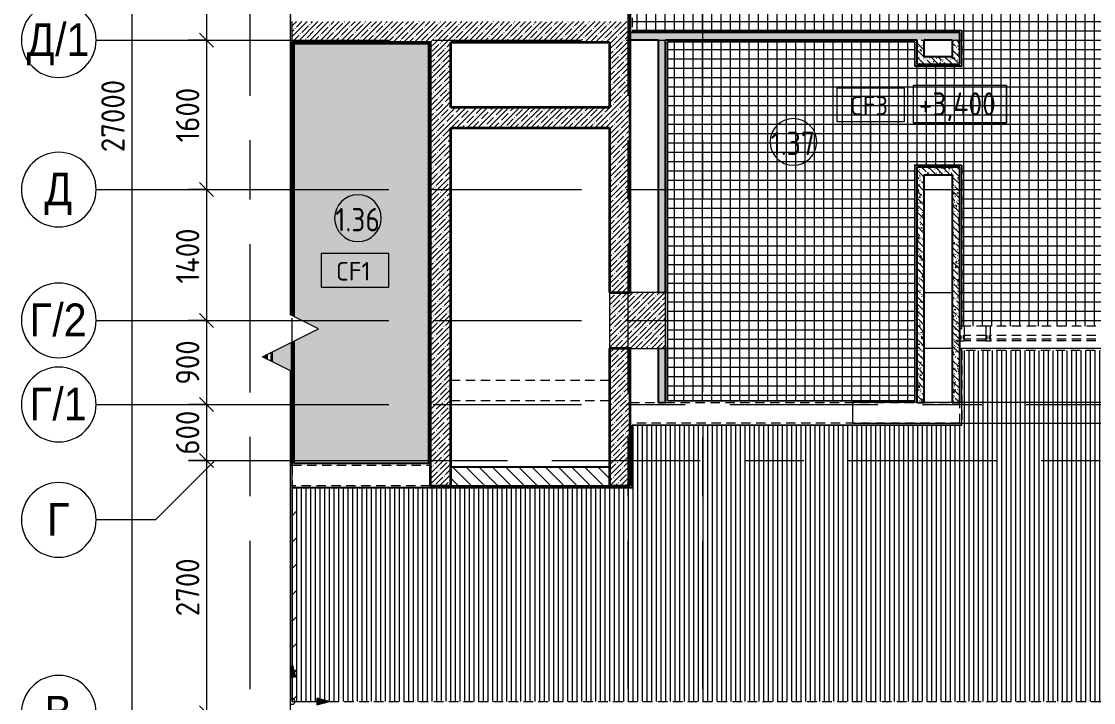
# Model space of a CAD drawing. Header units: millimetres. Extents: x 35861 to 236814, y -8553 to 29000.
# Drawn here: x 35861 to 47343, y 7910 to 15200 of the extents above; entities that cross this region are included whole.
import ezdxf

# ---------------------------------------------------------------- set-up
doc = ezdxf.new("R2010")
doc.units = ezdxf.units.MM
doc.linetypes.add('200_ШТРИХ__ш1_п0_6_', pattern=[160, 100, -60])
doc.linetypes.add('Осевая', pattern=[3175, 635, -476.25, 1587.5, -476.25])
for name, color, linetype, lineweight in [('A-ANNO-DIMS', 7, 'Continuous', 9), ('A-ANNO-DIMS-100', 7, 'Continuous', 9), ('A-AREA-IDEN', 7, 'Continuous', 9), ('A-CLNG-IDEN', 7, 'Continuous', 9), ('A-DETL', 7, 'Continuous', 9), ('A-DETL-GENF', 7, 'Continuous', 9), ('A-DETL-MBND', 7, '200_ШТРИХ__ш1_п0_6_', 9), ('A-DETL-MBND-1', 7, 'Continuous', 9), ('A-FLOR', 7, 'Continuous', 9), ('A-WALL', 7, 'Continuous', 9), ('G-ANNO-DIMS', 7, 'Continuous', 9), ('I-WALL', 7, 'Continuous', 9), ('S-COLS', 7, 'Continuous', 9), ('Оси', 7, 'Continuous', 9), ('Оси-1', 7, 'Continuous', 20), ('Оси-2', 7, 'Осевая', 9)]:
    doc.layers.add(name, color=color, linetype=linetype, lineweight=lineweight)
for name, color, linetype, lineweight, true_color in [('A-DETL-GENF-2', 7, 'Continuous', 9, 0x004000), ('A-WALL-1', 7, 'Continuous', 35, 0x3c3c3c), ('A-WALL-2', 7, 'Continuous', 25, 0x3c3c3c), ('A-WALL-FNSH-2', 7, 'Continuous', 13, 0x3c3c3c)]:
    doc.layers.add(name, color=color, linetype=linetype, lineweight=lineweight, true_color=true_color)
doc.styles.add('Arial', font='arial.ttf', dxfattribs={"width": 0.9, "height": 350})
doc.styles.add('GOST Common', font='GOST_Common.ttf', dxfattribs={"width": 0.9, "height": 250})
doc.styles.add('GOST Common_1', font='GOST_Common.ttf', dxfattribs={"height": 200})
doc.styles.add('ISOCPEUR', font='isocpeur.ttf', dxfattribs={"width": 0.9, "height": 250})
doc.dimstyles.new('ISO-2_5_0_9К_БОЛЬШОЙ', dxfattribs={"dimscale": 304.8, "dimtxt": 248.995294, "dimasz": 0.492126, "dimexe": 0.393701, "dimexo": 0.984252, "dimgap": 0, "dimtad": 1, "dimdec": 0, "dimrnd": 10, "dimzin": 0, "dimdsep": 46, "dimtxsty": 'ISOCPEUR', "dimblk1": 'OBLIQUE', "dimblk2": 'OBLIQUE', "dimsah": 1, "dimcen": 0.09, "dimdle": 0.393701, "dimazin": 0, "dimtfac": 1, "dimtdec": 4, "dimtix": 1, "dimtmove": 0, "dimatfit": 3, "dimfxl": 1, "dimtvp": 1, "dimtolj": 1, "dimtzin": 0, "dimarcsym": 2})
doc.dimstyles.new('ISO-2_5_0_9К_БОЛЬШОЙ_1', dxfattribs={"dimscale": 304.8, "dimtxt": 248.995294, "dimasz": 0.492126, "dimexe": 0.393701, "dimexo": 0.984252, "dimgap": 0, "dimtad": 1, "dimdec": 0, "dimrnd": 10, "dimzin": 0, "dimdsep": 46, "dimtxsty": 'ISOCPEUR', "dimblk1": 'OBLIQUE', "dimblk2": 'OBLIQUE', "dimsah": 1, "dimcen": 0.09, "dimdle": 0.393701, "dimazin": 0, "dimtfac": 1, "dimtdec": 4, "dimtix": 1, "dimtmove": 2, "dimatfit": 3, "dimfxl": 1, "dimtvp": 1, "dimtolj": 1, "dimtzin": 0, "dimarcsym": 2})
pattern_1 = [(45, (0, 0), (-57.02463, 57.02463), []), (45, (57.025, 0), (-57.02463, 57.02463), [100.806, -20.161, 3.353, -16.808])]
pattern_2 = [(135, (0, 0), (-75.43415, -75.43415), [106.68, -17.78, 3.556, -17.78]), (135, (0, 75.39), (-75.43415, -75.43415), []), (50, (0, 0), (127.52922, -11.15758), [13.335, -146.685]), (355, (0, 0), (-24.66966, 133.74002), [10.668, -117.348]), (100.451, (10.63, -0.93), (102.85973, 122.58178), [11.333, -124.663]), (46.184, (0, 35.56), (189.75516, -29.43036), [20.002, -220.027]), (96.636, (15.81, 33.1), (166.1822, 173.1996), [17, -186.995]), (351.184, (0, 35.56), (166.1839, 173.1976), [16.002, -176.022]), (21, (17.78, 26.67), (106.13027, -71.58603), [13.335, -146.685]), (326, (17.78, 26.67), (43.26188, 128.93175), [10.668, -117.348]), (71.451, (26.62, 20.7), (149.39198, 57.34505), [11.333, -124.663]), (37.5, (0, 0), (2.16223, 59.188357), [3.353, -112.573, 3.353, -115.773, -117.792]), (37.5, (0, 0), (2.16223, 59.188357), [-235.052, 3.353, -114.44]), (7.5, (0, 0), (46.77386, 70.12615), [3.353, -64.567, 3.353, -109.906, -44.894]), (7.5, (0, 0), (46.77386, 70.12615), [-181.178, 3.353, -41.542]), (327.5, (-39.65, 0), (94.91367, -4.010093), [3.353, -41.097, 3.353, -135.331, -184.023]), (327.5, (-39.65, 0), (94.91367, -4.010093), [-183.134, 3.353, -180.67]), (317.5, (-57.43, 0), (103.69057, 17.79882), [3.353, -54.432, 3.353, -88.748, -130.683]), (317.5, (-57.43, 0), (103.69057, 17.79882), [-149.885, 3.353, -127.33])]

# ---------------------------------------------------------------- blocks, each defined once
blk = doc.blocks.new('Прямоугольный импост - Импост структурный с накладкой - 160мм Темный-32786256-План потолков с обозначением видов отделки и геометрии 1 этажа в осях 12 - 23')
at = {"layer": 'A-DETL-MBND'}
for p, q in [((46240, 11840), (46240, 11940)), ((47689, 11940), (46240, 11940)), ((46240, 11800), (46240, 11840)), ((47689, 11840), (46240, 11840)), ((47689, 11940), (47689, 11840)), ((47689, 11840), (47689, 11800)), ((46240, 11783), (46240, 11800)), ((47689, 11800), (46240, 11800)), ((47689, 11783), (46240, 11783)), ((47689, 11800), (47689, 11783))]:
    blk.add_line(p, q, dxfattribs=at)
blk = doc.blocks.new('Прямоугольный импост - Импост структурный с накладкой - 160мм Темный-V41-План потолков с обозначением видов отделки и геометрии 1 этажа в осях 12 - 23')
at = {"layer": 'A-DETL-MBND'}
for p, q in [((-50, 40), (-50, 140)), ((-50, 140), (0, 140)), ((-40, 40), (-50, 40)), ((-50, -17), (-50, 0)), ((-50, 0), (-40, 0)), ((-40, 0), (-40, 40)), ((0, 40), (-10, 40)), ((-10, 40), (-10, 0)), ((0, -17), (-50, -17)), ((-10, 0), (0, 0))]:
    blk.add_line(p, q, dxfattribs=at)
blk = doc.blocks.new('Прямоугольный импост - Импост структурный с накладкой - 160мм Темный-32356294-План потолков с обозначением видов отделки и геометрии 1 этажа в осях 12 - 23')
at = {"layer": 'A-DETL-MBND'}
for p, q in [((-25, 40), (-25, 140)), ((-25, 140), (25, 140)), ((25, 140), (25, 40)), ((-15, 40), (-25, 40)), ((-25, -17), (-25, 0)), ((-25, 0), (-15, 0)), ((-15, 0), (-15, 40)), ((25, 40), (15, 40)), ((15, 40), (15, 0)), ((25, -17), (-25, -17)), ((15, 0), (25, 0)), ((25, 0), (25, -17))]:
    blk.add_line(p, q, dxfattribs=at)
blk = doc.blocks.new('Прямоугольный импост - Импост структурный с накладкой - 160мм Темный-32785799-План потолков с обозначением видов отделки и геометрии 1 этажа в осях 12 - 23')
at = {"layer": 'A-DETL-MBND'}
for p, q in [((45960, 11840), (45960, 11940)), ((46190, 11940), (45960, 11940)), ((45960, 11800), (45960, 11840)), ((46190, 11840), (45960, 11840)), ((46190, 11940), (46190, 11840)), ((46190, 11840), (46190, 11800)), ((45960, 11783), (45960, 11800)), ((46190, 11800), (45960, 11800)), ((46190, 11783), (45960, 11783)), ((46190, 11800), (46190, 11783))]:
    blk.add_line(p, q, dxfattribs=at)
blk = doc.blocks.new('Начало раскладки_красным - Начало раскладки_красным-V42-План потолков с обозначением видов отделки и геометрии 1 этажа в осях 12 - 23')
at = {"layer": 'A-DETL-GENF'}
for points in [[(-18, 265), (36, 265), (0, 400), (-18, 332)], [(265, -36), (400, 0), (265, 36)]]:
    blk.add_hatch(color=256, dxfattribs=at).paths.add_polyline_path(points)
for p, q in [((0, 400), (-18, 332)), ((0, 400), (-18, 332)), ((36, 265), (0, 400)), ((0, 400), (36, 265)), ((-18, 265), (36, 265)), ((-18, 265), (36, 265)), ((0, 30), (0, 265)), ((30, 0), (265, 0)), ((400, 0), (265, 36)), ((265, 36), (265, -36)), ((400, 0), (265, 36)), ((265, 36), (265, -36)), ((400, 0), (265, -36)), ((265, -36), (400, 0))]:
    blk.add_line(p, q, dxfattribs=at)
for start, end in [(360, 128.8942), (231.05, 360)]:
    blk.add_arc((0, 0), 30, start, end, dxfattribs=at)
blk = doc.blocks.new('DET_L_Линия разрыва - М100-30654842-План потолков с обозначением видов отделки и геометрии 1 этажа в осях 12 - 23')
at = {"layer": 'A-DETL-GENF'}
for p, q in [((11890, 300), (11740, 0)), ((12190, -300), (11890, 300)), ((11740, 0), (0, 0)), ((12340, 0), (12190, -300)), ((24080, 0), (12340, 0))]:
    blk.add_line(p, q, dxfattribs=at)
blk = doc.blocks.new('Ось сетки - D8-29747960-План потолков с обозначением видов отделки и геометрии 1 этажа в осях 12 - 23')
at = {"layer": 'Оси-1'}
for start, end in [(360, 180), (180, 360)]:
    blk.add_arc((0, 0), 4, start, end, dxfattribs=at)
blk = doc.blocks.new('DIMBLOCK22-План потолков с обозначением видов отделки и геометрии 1 этажа в осях 12 - 23')
at = {"layer": 'A-ANNO-DIMS-100'}
for p, q in [((37649, 17000), (37963, 17000)), ((37843, 17000), (37649, 17000)), ((37843, 17000), (37843, 15000)), ((37649, 15000), (37963, 15000)), ((37843, 15000), (37649, 15000))]:
    blk.add_line(p, q, dxfattribs=at)
at = {"layer": 'A-ANNO-DIMS-100', "lineweight": 20}
for p, q in [((37843, 17000), (37768, 17075)), ((37843, 17000), (37918, 16925)), ((37843, 15000), (37768, 15075)), ((37843, 15000), (37918, 14925))]:
    blk.add_line(p, q, dxfattribs=at)
at = {"layer": 'A-ANNO-DIMS-100', "color": 0, "insert": (37516, 15684), "char_height": 250, "width": 758.48, "attachment_point": 1, "rotation": 90, "line_spacing_factor": 1.149209, "style": 'ISOCPEUR'}
blk.add_mtext('2000', dxfattribs=at)
blk = doc.blocks.new('_Oblique')
at = {"color": 0, "linetype": 'ByBlock', "lineweight": -2}
blk.add_line((-0.5, -0.5), (0.5, 0.5), dxfattribs=at)
blk = doc.blocks.new('DIMBLOCK23-План потолков с обозначением видов отделки и геометрии 1 этажа в осях 12 - 23')
at = {"layer": 'A-ANNO-DIMS-100', "lineweight": 20}
for p, q in [((37843, 15000), (37768, 15075)), ((37843, 15000), (37918, 14925)), ((37843, 13400), (37768, 13475)), ((37843, 13400), (37918, 13325))]:
    blk.add_line(p, q, dxfattribs=at)
at = {"layer": 'A-ANNO-DIMS-100'}
for p, q in [((37649, 15000), (37963, 15000)), ((37843, 15000), (37649, 15000)), ((37843, 15000), (37843, 13400)), ((37649, 13400), (37963, 13400)), ((37843, 13400), (37649, 13400))]:
    blk.add_line(p, q, dxfattribs=at)
at = {"layer": 'A-ANNO-DIMS-100', "color": 0, "insert": (37516, 13906), "char_height": 250, "width": 706.76, "attachment_point": 1, "rotation": 90, "line_spacing_factor": 1.149209, "style": 'ISOCPEUR'}
blk.add_mtext('1600', dxfattribs=at)
blk = doc.blocks.new('DIMBLOCK24-План потолков с обозначением видов отделки и геометрии 1 этажа в осях 12 - 23')
at = {"layer": 'A-ANNO-DIMS-100', "lineweight": 20}
for p, q in [((37843, 13400), (37768, 13475)), ((37843, 13400), (37918, 13325)), ((37843, 12000), (37768, 12075)), ((37843, 12000), (37918, 11925))]:
    blk.add_line(p, q, dxfattribs=at)
at = {"layer": 'A-ANNO-DIMS-100'}
for p, q in [((37649, 13400), (37963, 13400)), ((37843, 13400), (37649, 13400)), ((37843, 13400), (37843, 12000)), ((37649, 12000), (37963, 12000)), ((37843, 12000), (37649, 12000))]:
    blk.add_line(p, q, dxfattribs=at)
at = {"layer": 'A-ANNO-DIMS-100', "color": 0, "insert": (37516, 12394), "char_height": 250, "width": 735.49, "attachment_point": 1, "rotation": 90, "line_spacing_factor": 1.149209, "style": 'ISOCPEUR'}
blk.add_mtext('1400', dxfattribs=at)
blk = doc.blocks.new('DIMBLOCK25-План потолков с обозначением видов отделки и геометрии 1 этажа в осях 12 - 23')
at = {"layer": 'A-ANNO-DIMS-100', "lineweight": 20}
for p, q in [((37843, 12000), (37768, 12075)), ((37843, 12000), (37918, 11925)), ((37843, 11100), (37768, 11175)), ((37843, 11100), (37918, 11025))]:
    blk.add_line(p, q, dxfattribs=at)
at = {"layer": 'A-ANNO-DIMS-100'}
for p, q in [((37649, 12000), (37963, 12000)), ((37843, 12000), (37649, 12000)), ((37843, 12000), (37843, 11100)), ((37649, 11100), (37963, 11100)), ((37843, 11100), (37649, 11100))]:
    blk.add_line(p, q, dxfattribs=at)
at = {"layer": 'A-ANNO-DIMS-100', "color": 0, "insert": (37516, 11313), "char_height": 250, "width": 568.86, "attachment_point": 1, "rotation": 90, "line_spacing_factor": 1.149209, "style": 'ISOCPEUR'}
blk.add_mtext('900', dxfattribs=at)
blk = doc.blocks.new('DIMBLOCK26-План потолков с обозначением видов отделки и геометрии 1 этажа в осях 12 - 23')
at = {"layer": 'A-ANNO-DIMS-100', "lineweight": 20}
for p, q in [((37843, 11100), (37768, 11175)), ((37843, 11100), (37918, 11025)), ((37843, 10500), (37768, 10575)), ((37843, 10500), (37918, 10425))]:
    blk.add_line(p, q, dxfattribs=at)
at = {"layer": 'A-ANNO-DIMS-100'}
for p, q in [((37649, 11100), (37963, 11100)), ((37843, 11100), (37649, 11100)), ((37843, 11100), (37843, 10500)), ((37649, 10500), (37963, 10500)), ((37843, 10500), (37649, 10500))]:
    blk.add_line(p, q, dxfattribs=at)
at = {"layer": 'A-ANNO-DIMS-100', "color": 0, "insert": (37516, 10563), "char_height": 250, "width": 568.86, "attachment_point": 1, "rotation": 90, "line_spacing_factor": 1.149209, "style": 'ISOCPEUR'}
blk.add_mtext('600', dxfattribs=at)
blk = doc.blocks.new('DIMBLOCK27-План потолков с обозначением видов отделки и геометрии 1 этажа в осях 12 - 23')
at = {"layer": 'A-ANNO-DIMS-100', "lineweight": 20}
for p, q in [((37843, 10500), (37768, 10575)), ((37843, 10500), (37918, 10425)), ((37843, 7800), (37768, 7875)), ((37843, 7800), (37918, 7725))]:
    blk.add_line(p, q, dxfattribs=at)
at = {"layer": 'A-ANNO-DIMS-100'}
for p, q in [((37649, 10500), (37963, 10500)), ((37843, 10500), (37649, 10500)), ((37843, 10500), (37843, 7800)), ((37649, 7800), (37963, 7800)), ((37843, 7800), (37649, 7800))]:
    blk.add_line(p, q, dxfattribs=at)
at = {"layer": 'A-ANNO-DIMS-100', "color": 0, "insert": (37516, 8834), "char_height": 250, "width": 758.48, "attachment_point": 1, "rotation": 90, "line_spacing_factor": 1.149209, "style": 'ISOCPEUR'}
blk.add_mtext('2700', dxfattribs=at)
blk = doc.blocks.new('DIMBLOCK30-План потолков с обозначением видов отделки и геометрии 1 этажа в осях 12 - 23')
at = {"layer": 'A-ANNO-DIMS-100'}
for p, q in [((37043, 27120), (37043, -120)), ((36849, 27000), (37163, 27000)), ((37043, 27000), (36849, 27000)), ((36849, 0), (37163, 0)), ((37043, 0), (36849, 0))]:
    blk.add_line(p, q, dxfattribs=at)
at = {"layer": 'A-ANNO-DIMS-100', "lineweight": 20}
for p, q in [((37043, 27000), (36968, 27075)), ((37043, 27000), (37118, 26925)), ((37043, 0), (36968, 75)), ((37043, 0), (37118, -75))]:
    blk.add_line(p, q, dxfattribs=at)
at = {"layer": 'A-ANNO-DIMS-100', "color": 0, "insert": (36716, 13801), "char_height": 250, "width": 948.1, "attachment_point": 1, "rotation": 90, "line_spacing_factor": 1.149209, "style": 'ISOCPEUR'}
blk.add_mtext('27000', dxfattribs=at)
blk = doc.blocks.new('Марка_Помещения - Номер-25198446-План потолков с обозначением видов отделки и геометрии 1 этажа в осях 12 - 23')
at = {"layer": 'A-AREA-IDEN'}
for start, end in [(360, 180), (180, 360)]:
    blk.add_arc((0, 0), 2.5, start, end, dxfattribs=at)
blk = doc.blocks.new('М_потолков - Марка_ Имя типа-25382930-План потолков с обозначением видов отделки и геометрии 1 этажа в осях 12 - 23')
at = {"layer": 'A-CLNG-IDEN'}
for p, q in [((3.625, 1.984375), (-3.625, 1.984375)), ((-3.625, 1.984375), (-3.625, -1.59375)), ((3.625, -1.59375), (3.625, 1.984375)), ((-3.625, -1.59375), (3.625, -1.59375))]:
    blk.add_line(p, q, dxfattribs=at)
blk = doc.blocks.new('Высотные отметки - 10х4_h_-17668695-План потолков с обозначением видов отделки и геометрии 1 этажа в осях 12 - 23')
at = {"layer": 'G-ANNO-DIMS'}
for p, q in [((-5, 4), (-5, 0)), ((5, 4), (-5, 4)), ((5, 4), (-5, 4)), ((-5, 4), (-5, 0)), ((5, 4), (5, 0)), ((5, 0), (5, 4)), ((5, 0), (-5, 0)), ((-5, 0), (5, 0))]:
    blk.add_line(p, q, dxfattribs=at)

msp = doc.modelspace()

# ---------------------------------------------------------------- hatches: boundary and pattern name
at = {"layer": 'A-DETL-GENF-2'}
h = msp.add_hatch(dxfattribs=at)
h.set_pattern_fill('FP_71', color=256, style=0, pattern_type=2)
h.set_pattern_definition([(45, (0, 0), (-141.4214, 141.4214), [])])
h.paths.add_polyline_path([(38811, 7920), (38811, 10210), (38760, 10210), (38760.8, 8321), (38797.1, 8185.8), (38760, 8185.7), (38760, 7920)])
at = {"layer": 'A-DETL-MBND'}
h = msp.add_hatch(dxfattribs=at)
h.set_pattern_fill('FP_66', color=256, style=0, pattern_type=2)
h.set_pattern_definition([(270, (50155, 19000), (100, 6e-15), []), (0, (50155, 19000), (0, 100), [])])
h.paths.add_polyline_path([(45429, 11141), (45429, 13661), (45931, 13661), (45931, 11940), (48139, 11940), (48139, 12321), (48781, 12321), (48781, 11940), (51709, 11940), (51709, 12321), (56547.3, 12321), (56547.3, 15831.8), (57322, 15831.8), (57322, 18828), (57909, 18828), (57909, 20499), (51779, 20498.2), (51643.8, 20461.9), (51643.7, 20499), (51379, 20499), (51379, 20762.8), (51342.6, 20762.7), (51379, 20898), (51379, 26478), (50839, 26478), (50839, 26859), (48781, 26859), (48781, 26479), (47639, 26479), (47639, 26879), (42781, 26879), (42781, 26479), (42401, 26479), (42401, 23321), (42781, 23321), (42781, 16679), (42401, 16679), (42401, 15103.5), (45931, 15103.5), (45931, 14722.6), (45429, 14722.6), (45429, 14981.5), (42781, 14981.5), (42781, 11141), (44068.2, 11141)])
h.paths.add_polyline_path([(48424.9, 16566.4), (48344.6, 16580.4), (48279.6, 16602.3), (48207.9, 16641.8), (48151.4, 16686), (48101.7, 16739.8), (48060.9, 16801.7), (48030, 16871.9), (48011.7, 16942), (48005, 17016.8), (48080, 17017.3), (48088, 16944.4), (48105.1, 16884.1), (48135.1, 16823), (48177.9, 16765.8), (48224.9, 16721.5), (48281.9, 16684.3), (48344.6, 16657.9), (48411.1, 16643.2), (48479, 16640.5), (48546.4, 16650), (48611, 16671.3), (48670.8, 16703.8), (48723.8, 16746.5), (48768.4, 16798), (48803, 16856.5), (48826.7, 16920.3), (48838.6, 16987.3), (48837.9, 17057.9), (48826, 17122.3), (48801.9, 17185.9), (48766.8, 17244.2), (48721.9, 17295.4), (48668.6, 17337.6), (48608.6, 17369.8), (48543.8, 17390.6), (48476.4, 17399.6), (48408.4, 17396.5), (48342.1, 17381.2), (48275.7, 17351.9), (48222.8, 17316.9), (48173.6, 17269.8), (48133.7, 17214.7), (48104.2, 17153.4), (48086.1, 17087.8), (48079.7, 17020), (48005, 17020.1), (48011.2, 17094.8), (48030, 17168.5), (48059.7, 17236.3), (48100.7, 17299.2), (48151.5, 17354.5), (48210.7, 17400.6), (48279.5, 17437.4), (48354.5, 17462.1), (48424.2, 17473.4), (48496.7, 17473.5), (48577.5, 17459), (48641.8, 17437.1), (48711.6, 17398.7), (48770.9, 17351.6), (48818.3, 17300.5), (48859.5, 17237.7), (48889.9, 17169.1), (48908.5, 17096.4), (48915, 17021.6), (48909.1, 16946.8), (48888.6, 16868.6), (48861, 16805.1), (48817.3, 16738.8), (48768.4, 16685.6), (48704.6, 16637), (48644.8, 16604.2), (48573.9, 16579.5), (48499.9, 16566.8), (48427.4, 16566.4)])
h.paths.add_polyline_path([(54738, 16742), (54182, 16742), (54182, 17298), (54738, 17298)])
h.paths.add_polyline_path([(48655.4, 16770), (48210, 16770), (48210, 17270), (48710, 17270), (48710, 16770), (48670.8, 16770)])
h.paths.add_polyline_path([(51379.2, 20098), (51342.9, 20233.2), (51415.4, 20233.3)])
h.paths.add_polyline_path([(51114.3, 20461.6), (50979, 20497.8), (51114.2, 20534.1)])
h.paths.add_polyline_path([(48429, 22546.1), (48355, 22557.3), (48283.7, 22580.5), (48217.3, 22615.1), (48154.7, 22663.1), (48104.6, 22716.2), (48063.2, 22777.5), (48032.2, 22845.1), (48012.6, 22917.1), (48005.1, 22991.3), (48046.1, 22992.8), (48045.4, 23000), (48005, 23000), (48011.2, 23074.7), (48029.5, 23147.3), (48059.5, 23216), (48104.1, 23282.8), (48151, 23334), (48210, 23380.2), (48278.8, 23417.1), (48348.6, 23441), (48420.4, 23453.3), (48495.3, 23453.6), (48569.3, 23441.7), (48640.3, 23417.8), (48710.1, 23379.7), (48769.4, 23333), (48816.9, 23282.2), (48858.4, 23219.8), (48889.1, 23151.4), (48908.1, 23078.9), (48915, 23004.3), (48909.5, 22929.6), (48889.3, 22850.9), (48862.5, 22787.9), (48819, 22721), (48770, 22667.2), (48710, 22620.2), (48648.2, 22585.7), (48575.1, 22560), (48503.9, 22547.1), (48431.5, 22546.1)])
h = msp.add_hatch(dxfattribs=at)
h.set_pattern_fill('FP_65', color=256, style=0, pattern_type=2)
h.set_pattern_definition([(90, (50061, 16536.537), (-50, 3e-15), [])])
h.paths.add_polyline_path([(75098.9, 7921), (75459, 7921), (75459, 10879), (61939, 10879), (61939, 11349), (61381, 11349), (61381, 10879), (51689, 10879), (51689, 11679), (45931, 11679), (45931, 10879), (42401, 10879), (42401, 10209), (38761, 10209), (38761, 8320.1), (38797.1, 8185.8), (38761, 8185.7), (38761, 7921), (39025.8, 7921), (39025.7, 7957.4), (39161, 7921), (74377.2, 7921)])
at = {"layer": 'A-DETL-MBND-1'}
msp.add_hatch(color=256, dxfattribs=at).paths.add_polyline_path([(40219, 10471), (40219, 14959), (38781, 14959), (38781, 12040.7), (39042.7, 11909.9), (38781, 11779), (38781, 10471), (39042.7, 10471)])
at = {"layer": 'I-WALL'}
h = msp.add_hatch(dxfattribs=at)
h.set_pattern_fill('FP_1', color=256, style=0, pattern_type=2)
h.set_pattern_definition(pattern_1)
h.paths.add_polyline_path([(38760, 10450), (38760, 11768.5), (38540, 11658.5), (38540, 11561.2), (38742.7, 11459.9), (38742.7, 10450)])
h.paths.add_polyline_path([(38760, 12051.2), (38760, 23420.3), (38742.7, 23420.3), (38742.7, 12059.9)])
h = msp.add_hatch(dxfattribs=at)
h.set_pattern_fill('FP_1', color=256, style=0, pattern_type=2)
h.set_pattern_definition(pattern_1)
h.paths.add_polyline_path([(42160, 14980), (42380, 14980), (42380, 15200), (38760, 15200), (38760, 14980), (41181.6, 14980)])
h = msp.add_hatch(dxfattribs=at)
h.set_pattern_fill('FP_20', color=256, style=0, pattern_type=2)
h.set_pattern_definition(pattern_2)
h.paths.add_polyline_path([(45511.5, 15002.5), (45910, 15002.5), (45910, 15082.5), (42380, 15082.5), (42380, 15002.5), (45450, 15002.5)])
h = msp.add_hatch(dxfattribs=at)
h.set_pattern_fill('FP_1', color=256, style=0, pattern_type=2)
h.set_pattern_definition(pattern_1)
h.paths.add_polyline_path([(40460, 14280), (40460, 14980), (40240, 14980), (40240, 14280)])
h = msp.add_hatch(dxfattribs=at)
h.set_pattern_fill('FP_1', color=256, style=0, pattern_type=2)
h.set_pattern_definition(pattern_1)
h.paths.add_polyline_path([(42160, 12300), (42380, 12300), (42380, 14980), (42160, 14980), (42160, 12350.6)])
h = msp.add_hatch(dxfattribs=at)
h.set_pattern_fill('FP_20', color=256, style=0, pattern_type=2)
h.set_pattern_definition(pattern_2)
h.paths.add_polyline_path([(42760, 11120), (42760, 11700), (42680, 11700), (42680, 11120)])
h.paths.add_polyline_path([(42680, 12300), (42760, 12300), (42760, 15002.5), (42680, 15002.5), (42680, 12350.6)])
h = msp.add_hatch(dxfattribs=at)
h.set_pattern_fill('FP_20', color=256, style=0, pattern_type=2)
h.set_pattern_definition(pattern_2)
h.paths.add_polyline_path([(45450, 14742.5), (45530, 14742.5), (45530, 15002.5), (45450, 15002.5)])
h = msp.add_hatch(dxfattribs=at)
h.set_pattern_fill('FP_20', color=256, style=0, pattern_type=2)
h.set_pattern_definition(pattern_2)
h.paths.add_polyline_path([(45910, 14822.5), (45910, 15002.5), (45830, 15002.5), (45830, 14822.5)])
h = msp.add_hatch(dxfattribs=at)
h.set_pattern_fill('FP_20', color=256, style=0, pattern_type=2)
h.set_pattern_definition(pattern_2)
h.paths.add_polyline_path([(45530, 14742.5), (45910, 14742.5), (45910, 14822.5), (45530, 14822.5)])
h = msp.add_hatch(dxfattribs=at)
h.set_pattern_fill('FP_1', color=256, style=0, pattern_type=2)
h.set_pattern_definition(pattern_1)
h.paths.add_polyline_path([(40460, 10230), (40460, 14280), (40240, 14280), (40240, 10230)])
h = msp.add_hatch(dxfattribs=at)
h.set_pattern_fill('FP_1', color=256, style=0, pattern_type=2)
h.set_pattern_definition(pattern_1)
h.paths.add_polyline_path([(42160, 14060), (42160, 14280), (40460, 14280), (40460, 14060), (41181.6, 14060)])
h = msp.add_hatch(dxfattribs=at)
h.set_pattern_fill('FP_20', color=256, style=0, pattern_type=2)
h.set_pattern_definition(pattern_2)
h.paths.add_polyline_path([(45830, 13560), (45830, 13640), (45450, 13640), (45450, 13560), (45530, 13560)])
h = msp.add_hatch(dxfattribs=at)
h.set_pattern_fill('FP_20', color=256, style=0, pattern_type=2)
h.set_pattern_definition(pattern_2)
h.paths.add_polyline_path([(45530, 11120), (45530, 13560), (45450, 13560), (45450, 11120), (45511.5, 11120)])
h = msp.add_hatch(dxfattribs=at)
h.set_pattern_fill('FP_20', color=256, style=0, pattern_type=2)
h.set_pattern_definition(pattern_2)
h.paths.add_polyline_path([(45830, 11120), (45910, 11120), (45910, 13640), (45830, 13640), (45830, 11268)])
h = msp.add_hatch(dxfattribs=at)
h.set_pattern_fill('FP_1', color=256, style=0, pattern_type=2)
h.set_pattern_definition(pattern_1)
h.paths.add_polyline_path([(38490, 11586.2), (38490, 11633.5), (38442.7, 11609.9)])
h = msp.add_hatch(dxfattribs=at)
h.set_pattern_fill('FP_1', color=256, style=0, pattern_type=2)
h.set_pattern_definition(pattern_1)
h.paths.add_polyline_path([(42380, 10230), (42380, 11700), (42160, 11700), (42160, 10230)])
h = msp.add_hatch(dxfattribs=at)
h.set_pattern_fill('FP_21', color=256, style=0, pattern_type=2)
h.set_pattern_definition([(135, (0, 0), (-70.71068, -70.71068), [])])
h.paths.add_polyline_path([(42160, 10230), (42160, 10430), (40460, 10430), (40460, 10230), (41181.6, 10230)])
at = {"layer": 'S-COLS'}
h = msp.add_hatch(dxfattribs=at)
h.set_pattern_fill('FP_1', color=256, style=0, pattern_type=2)
h.set_pattern_definition(pattern_1)
h.paths.add_polyline_path([(42160, 11700), (42760, 11700), (42760, 12300), (42160, 12300)])

# ---------------------------------------------------------------- linework, layer by layer
at = {"layer": 'A-CLNG-IDEN'}
msp.add_line((44956.6, 13801.8), (44956.6, 14129.9), dxfattribs=at)
at = {"layer": 'A-DETL'}
for p, q in [((38760, 10210), (38760, 8318.1)), ((38811, 10210), (38760, 10210)), ((38811, 7920), (38811, 10210)), ((38760, 8185.8), (38760, 7920)), ((38760, 7920), (38811, 7920))]:
    msp.add_line(p, q, dxfattribs=at)
at = {"layer": 'A-DETL-MBND'}
for p, q in [((42400, 16680), (42400, 15102.5)), ((42401, 16679), (42401, 15103.5)), ((42400, 15108), (42401, 15108)), ((42400, 15102.5), (45930, 15102.5)), ((42401, 15103.5), (45931, 15103.5)), ((45930, 15102.5), (45930, 14723.6)), ((45931, 15103.5), (45931, 14722.6)), ((38780, 14960), (38780, 12041.2)), ((40220, 14960), (38780, 14960)), ((40219, 14959), (38781, 14959)), ((38781, 14959), (38781, 12040.7)), ((40219, 10471), (40219, 14959)), ((40220, 10470), (40220, 14960)), ((42780, 14982.5), (42780, 11140)), ((45430, 14982.5), (42780, 14982.5)), ((45429, 14981.5), (42781, 14981.5)), ((42781, 14981.5), (42781, 11141)), ((45429, 14722.6), (45429, 14981.5)), ((45430, 14723.6), (45430, 14982.5)), ((45931, 14722.6), (45429, 14722.6)), ((45930, 14723.6), (45430, 14723.6)), ((45429, 11141), (45429, 13661)), ((45429, 13661), (45931, 13661)), ((45430, 13660), (45930, 13660)), ((45430, 11140), (45430, 13660)), ((45930, 13660), (45930, 11910)), ((45931, 13661), (45931, 11940)), ((42760, 12300), (42760, 12350.6)), ((42760, 11140), (42760, 12300)), ((45930, 11910), (45910, 11910)), ((38780, 11778.5), (38780, 10470)), ((38781, 11779), (38781, 10471)), ((45910, 11690), (45930, 11690)), ((45930, 11690), (45930, 10880)), ((48160, 11679), (45931, 11679)), ((45931, 11679), (45931, 10879)), ((40460, 11360), (42160, 11360)), ((42160, 11140), (40460, 11140)), ((42780, 11140), (45430, 11140)), ((42781, 11141), (45429, 11141)), ((42380, 11120), (42680, 11120)), ((42760, 11120), (45450, 11120)), ((45530, 11120), (45830, 11120)), ((45910, 10900), (45910, 11120)), ((45910, 10900), (42380, 10900)), ((42400, 10880), (42400, 10210)), ((45930, 10880), (42400, 10880)), ((45931, 10879), (42401, 10879)), ((42401, 10879), (42401, 10209)), ((38760, 10450), (40240, 10450)), ((38760, 10450), (38760, 10230)), ((38780, 10470), (40220, 10470)), ((38781, 10471), (40219, 10471)), ((38742.7, 10230), (38760, 10230)), ((40240, 10230), (38760, 10230)), ((38760, 10210), (38760, 8318.1)), ((42400, 10210), (38760, 10210)), ((42401, 10209), (38761, 10209)), ((38761, 10209), (38761, 8320.1)), ((38760, 8185.8), (38760, 7920)), ((38761, 8185.8), (38761, 7920)), ((38760, 7920), (39025.8, 7920)), ((38761, 7921), (39025.8, 7921)), ((39156.4, 7920), (75460, 7920)), ((39160.1, 7921), (75459, 7921))]:
    msp.add_line(p, q, dxfattribs=at)
at = {"layer": 'A-FLOR'}
for p, q in [((42760, 11700), (42760, 12300)), ((42760, 12300), (45450, 12300)), ((45530, 12300), (45830, 12300)), ((45910, 12300), (48160, 12300)), ((45450, 11700), (42760, 11700)), ((45830, 11700), (45530, 11700)), ((48160, 11700), (45910, 11700)), ((44760.7, 11125), (45450, 11125)), ((44760.7, 11125), (44760.7, 10900)), ((45530, 11125), (45830, 11125)), ((45909.8, 11125), (51710, 11125)), ((44760.7, 10900), (51710, 10900))]:
    msp.add_line(p, q, dxfattribs=at)
at = {"layer": 'A-WALL'}
for p, q in [((43533.3, 15103.5), (43533.3, 15102.5)), ((44161.8, 15102.5), (45930.5, 15102.5)), ((45430, 14723.6), (45430, 14722.6)), ((45930, 14723.6), (45931, 14723.6)), ((42680, 12300), (42760, 12300)), ((42760, 11700), (42680, 11700)), ((45429, 11140), (45429, 11141))]:
    msp.add_line(p, q, dxfattribs=at)
at = {"layer": 'A-WALL-1'}
for p, q in [((42380, 12300), (42380, 16700)), ((38760, 12051.2), (38760, 14980)), ((38760, 14980), (40240, 14980)), ((40240, 14980), (40240, 10230)), ((40460, 14980), (42160, 14980)), ((40460, 14280), (40460, 14980)), ((42160, 14980), (42160, 14280)), ((42160, 14280), (40460, 14280)), ((40460, 10230), (40460, 14060)), ((40460, 14060), (42160, 14060)), ((42160, 14060), (42160, 12300)), ((42160, 12300), (42380, 12300)), ((38760, 10450), (38760, 11768.5)), ((38490, 11586.2), (38490, 11633.5)), ((38540, 11658.5), (38540, 11561.2)), ((42160, 11700), (42160, 10230)), ((42380, 11700), (42160, 11700)), ((42380, 10230), (42380, 11700)), ((38742.7, 10450), (38760, 10450)), ((40240, 10230), (40460, 10230)), ((42160, 10230), (42380, 10230))]:
    msp.add_line(p, q, dxfattribs=at)
at = {"layer": 'A-WALL-2'}
for p, q in [((45910, 15082.5), (42380, 15082.5)), ((42380, 15082.5), (42380, 15002.5)), ((45910, 14742.5), (45910, 15082.5)), ((42380, 15002.5), (42680, 15002.5)), ((42680, 15002.5), (42680, 12300)), ((42760, 15002.5), (45450, 15002.5)), ((42760, 12300), (42760, 15002.5)), ((45450, 15002.5), (45450, 14742.5)), ((45530, 15002.5), (45830, 15002.5)), ((45530, 14822.5), (45530, 15002.5)), ((45830, 15002.5), (45830, 14822.5)), ((45830, 14822.5), (45530, 14822.5)), ((45450, 14742.5), (45910, 14742.5)), ((45910, 13640), (45450, 13640)), ((45450, 13640), (45450, 11120)), ((45530, 13560), (45830, 13560)), ((45530, 11120), (45530, 13560)), ((45830, 13560), (45830, 11120)), ((45910, 11120), (45910, 13640)), ((42680, 11700), (42680, 11120)), ((42760, 11120), (42760, 11700)), ((42680, 11120), (42760, 11120)), ((45450, 11120), (45530, 11120)), ((45830, 11120), (45910, 11120)), ((42160, 10430), (40460, 10430)), ((40460, 10230), (42160, 10230))]:
    msp.add_line(p, q, dxfattribs=at)
at = {"layer": 'A-WALL-FNSH-2'}
for p, q in [((43533.3, 15103.5), (42400, 15103.5)), ((42400, 15103.5), (42400, 15102.5)), ((42400, 15102.5), (43533.3, 15102.5)), ((42401, 15103.5), (42401, 15102.5)), ((45930.5, 15103.5), (45930, 15103.5)), ((45930, 15103.5), (45930, 14723.6)), ((45931, 15103), (45930, 15103)), ((45930.5, 15102.5), (45930.5, 15103.5)), ((45931, 15102.5), (45930.5, 15102.5)), ((45931, 14722.6), (45931, 15103)), ((40220, 14960), (38780, 14960)), ((38780, 14960), (38780, 12041.2)), ((38781, 14959), (40219, 14959)), ((38781, 12040.7), (38781, 14959)), ((40219, 14959), (40219, 10471)), ((40220, 10470), (40220, 14960)), ((42780, 14982.5), (42780, 11140)), ((45430, 14982.5), (42780, 14982.5)), ((42781, 11141), (42781, 14981.5)), ((42781, 14981.5), (45429, 14981.5)), ((45429, 14981.5), (45429, 14722.6)), ((45430, 14723.6), (45430, 14982.5)), ((45429, 14722.6), (45931, 14722.6)), ((45930, 14723.6), (45430, 14723.6)), ((45930, 13661), (45421, 13661)), ((45421, 13661), (45421, 13660)), ((45421, 13660), (45429, 13660)), ((45429, 13660), (45429, 11141)), ((45430, 11140), (45430, 13660)), ((45931, 13660), (45430, 13660)), ((45930, 13661), (45930, 11910)), ((45931, 11910), (45931, 13660)), ((45931, 12762.9), (45930, 12762.9)), ((45930, 11910), (45931, 11910)), ((38780, 11778.5), (38780, 10470)), ((38781, 10471), (38781, 11779)), ((45930, 11690), (45930, 10880)), ((45931, 11690), (45930, 11690)), ((45931, 10879), (45931, 11690)), ((42780, 11140), (45430, 11140)), ((45429, 11141), (42781, 11141)), ((45930, 10880), (42400, 10880)), ((42400, 10880), (42400, 10210)), ((42401, 10879), (45931, 10879)), ((42401, 10209), (42401, 10879)), ((38780, 10470), (40220, 10470)), ((40219, 10471), (38781, 10471)), ((42400, 10210), (38760, 10210)), ((38760, 10210), (38760, 8318.1)), ((38761, 10209), (42401, 10209)), ((38761, 8320.1), (38761, 10209)), ((38760, 8185.8), (38760, 7920)), ((38761, 7920), (38761, 8185.8)), ((38760, 7920), (38761, 7920))]:
    msp.add_line(p, q, dxfattribs=at)
at = {"layer": 'I-WALL'}
for p, q in [((43471.3, 15103.5), (43471.3, 15102.5)), ((43482.2, 15102.5), (43482.2, 15103.5)), ((43520.2, 15102.5), (43520.2, 15103.5)), ((45930, 15103.5), (43533.3, 15103.5)), ((43533.3, 15102.5), (44161.8, 15102.5)), ((44175.8, 15102.5), (44175.8, 15103.5)), ((44216, 15103.5), (44216, 15102.5)), ((44257.4, 15102.5), (44257.4, 15103.5)), ((44277.2, 15103.5), (44277.2, 15102.5)), ((44352.7, 15102.5), (44352.7, 15103.5)), ((45930, 12648.3), (45931, 12648.3)), ((45931, 12618.1), (45930, 12618.1)), ((45930, 12600.6), (45931, 12600.6))]:
    msp.add_line(p, q, dxfattribs=at)
at = {"layer": 'S-COLS'}
for p, q in [((42680, 12300), (42160, 12300)), ((42160, 12300), (42160, 11700)), ((42760, 12300), (42680, 12300)), ((42760, 11700), (42760, 12300)), ((42160, 11700), (42680, 11700)), ((42680, 11700), (42760, 11700))]:
    msp.add_line(p, q, dxfattribs=at)
at = {"layer": 'Оси'}
for p, q in [((38760, 12700), (38760, 15200)), ((36660.8, 15000), (39160.8, 15000)), ((36660.8, 13400), (39160.8, 13400)), ((36660.8, 12000), (39160.8, 12000)), ((42760, 12000), (45260, 12000)), ((36660.8, 11100), (39160.8, 11100)), ((37930.8, 10500), (37295.8, 9865)), ((37930.8, 10500), (40430.8, 10500)), ((37295.8, 9865), (36660.8, 9865))]:
    msp.add_line(p, q, dxfattribs=at)
at = {"layer": 'Оси-2'}
for p, q in [((42360, 593.7), (42360, 24898.1)), ((43160, 593.7), (43160, 24898.1)), ((38310, 593.7), (38310, 21277.7)), ((39160.8, 15000), (81600, 15000)), ((39160.8, 13400), (81600, 13400)), ((38760, 1863.7), (38760, 12700)), ((39160.8, 12000), (42760, 12000)), ((39160.8, 11100), (82200, 11100)), ((40430.8, 10500), (82200, 10500))]:
    msp.add_line(p, q, dxfattribs=at)

# ---------------------------------------------------------------- block references
at = {"layer": 'A-AREA-IDEN', "xscale": 99.99999999999993, "yscale": 99.99999999999993, "zscale": 99.99999999999993}
for p in [(44128.7, 13911), (39464.9, 13094.7)]:
    msp.add_blockref('Марка_Помещения - Номер-25198446-План потолков с обозначением видов отделки и геометрии 1 этажа в осях 12 - 23', p, dxfattribs=at)
at = {"layer": 'A-CLNG-IDEN', "xscale": 99.99999999999993, "yscale": 99.99999999999993, "zscale": 99.99999999999993}
for p in [(44956.6, 14289.2), (39432.2, 12516.6)]:
    msp.add_blockref('М_потолков - Марка_ Имя типа-25382930-План потолков с обозначением видов отделки и геометрии 1 этажа в осях 12 - 23', p, dxfattribs=at)
at = {"layer": 'A-DETL-GENF'}
for name, p, rotation in [('DET_L_Линия разрыва - М100-30654842-План потолков с обозначением видов отделки и геометрии 1 этажа в осях 12 - 23', (38742.7, 23799.7), 270.0000000000003), ('Начало раскладки_красным - Начало раскладки_красным-V42-План потолков с обозначением видов отделки и геометрии 1 этажа в осях 12 - 23', (38761, 7921), 0.03359668727813597)]:
    msp.add_blockref(name, p, dxfattribs=dict(at, rotation=rotation))
at = {"layer": 'A-DETL-MBND', "extrusion": (0, 0, -1)}
for name, p in [('Прямоугольный импост - Импост структурный с накладкой - 160мм Темный-V41-План потолков с обозначением видов отделки и геометрии 1 этажа в осях 12 - 23', (-45910, 11800)), ('Прямоугольный импост - Импост структурный с накладкой - 160мм Темный-32356294-План потолков с обозначением видов отделки и геометрии 1 этажа в осях 12 - 23', (-46215, 11800))]:
    msp.add_blockref(name, p, dxfattribs=at)
at = {"layer": 'A-DETL-MBND'}
for name in ['Прямоугольный импост - Импост структурный с накладкой - 160мм Темный-32785799-План потолков с обозначением видов отделки и геометрии 1 этажа в осях 12 - 23', 'Прямоугольный импост - Импост структурный с накладкой - 160мм Темный-32786256-План потолков с обозначением видов отделки и геометрии 1 этажа в осях 12 - 23']:
    msp.add_blockref(name, (0, 0), dxfattribs=at)
at = {"layer": 'G-ANNO-DIMS', "xscale": 99.99999999999993, "yscale": 99.99999999999993, "zscale": 99.99999999999993}
msp.add_blockref('Высотные отметки - 10х4_h_-17668695-План потолков с обозначением видов отделки и геометрии 1 этажа в осях 12 - 23', (45910.9, 14114.1), dxfattribs=at)
at = {"layer": 'Оси-1', "xscale": 99.99999999999993, "yscale": 99.99999999999993, "zscale": 99.99999999999993, "rotation": 269.9999999999994}
for p in [(36260.8, 15000), (36260.8, 13400), (36260.8, 12000), (36260.8, 11100), (36260.8, 9865), (36260.8, 7800)]:
    msp.add_blockref('Ось сетки - D8-29747960-План потолков с обозначением видов отделки и геометрии 1 этажа в осях 12 - 23', p, dxfattribs=at)

# ---------------------------------------------------------------- texts
at = {"layer": 'A-AREA-IDEN', "char_height": 250, "width": 606.076, "attachment_point": 1, "style": 'GOST Common'}
for s, insert in [('1.37', (43886.8, 14019.6)), ('1.36', (39223, 13203.3))]:
    msp.add_mtext(s, dxfattribs=dict(at, insert=insert))
at = {"layer": 'A-CLNG-IDEN', "char_height": 200, "attachment_point": 1, "style": 'GOST Common_1'}
for s, insert, width in [('CF3', (44733.8, 14399), 521.097), ('CF1', (39229.4, 12626.3), 472.996)]:
    msp.add_mtext(s, dxfattribs=dict(at, insert=insert, width=width))
at = {"layer": 'G-ANNO-DIMS', "insert": (45470.9, 14440.8), "char_height": 250, "width": 1055.976, "attachment_point": 1, "line_spacing_factor": 1.022761, "style": 'GOST Common'}
msp.add_mtext('+3,400', dxfattribs=at)
at = {"layer": 'Оси', "char_height": 350, "attachment_point": 1, "style": 'Arial'}
for s, insert, width in [('\\fArial|b0|i0|c204|p34|;\\W.9;Д', (35917.7, 15181), 367.975), ('/1', (36221.3, 15181), 454.557), ('\\fArial|b0|i0|c204|p34|;\\W.9;Д', (36105.3, 13581), 367.975), ('\\fArial|b0|i0|c204|p34|;\\W.9;Г', (35947.4, 12181), 295.823), ('/2', (36191.4, 12181), 454.557), ('\\fArial|b0|i0|c204|p34|;\\W.9;Г', (35947.4, 11281), 295.823), ('/1', (36191.4, 11281), 454.557), ('\\fArial|b0|i0|c204|p34|;\\W.9;Г', (36135, 10046), 295.823), ('\\fArial|b0|i0|c204|p34|;\\W.9;В', (36108, 7981), 360.759)]:
    msp.add_mtext(s, dxfattribs=dict(at, insert=insert, width=width))

# ---------------------------------------------------------------- dimensions: what is measured, and where the dimension line sits
at = {"layer": 'A-ANNO-DIMS'}
dim = msp.add_linear_dim(base=(37042.6, 0), p1=(37148.7, 27000), p2=(37148.7, 0), angle=90, dimstyle='ISO-2_5_0_9К_БОЛЬШОЙ_1', override={"dimpost": '<>', "dimfxl": 26999.999823}, dxfattribs=at)
dim.commit()
dim.dimension.update_dxf_attribs({"geometry": 'DIMBLOCK30-План потолков с обозначением видов отделки и геометрии 1 этажа в осях 12 - 23', "text_midpoint": (36882.7, 14275.2), "dimtype": 160, "text_rotation": 90})
for base, p1, p2, override, picture, middle in [((37842.6, 15000), (37948.7, 17000), (37948.7, 15000), {"dimpost": '<>', "dimfxl": 2000.000075}, 'DIMBLOCK22-План потолков с обозначением видов отделки и геометрии 1 этажа в осях 12 - 23', (37717.6, 16000)), ((37842.6, 13400), (37948.7, 15000), (37948.7, 13400), {"dimpost": '<>', "dimfxl": 1600}, 'DIMBLOCK23-План потолков с обозначением видов отделки и геометрии 1 этажа в осях 12 - 23', (37717.6, 14200)), ((37842.6, 12000), (37948.7, 13400), (37948.7, 12000), {"dimpost": '<>', "dimfxl": 1399.999995}, 'DIMBLOCK24-План потолков с обозначением видов отделки и геометрии 1 этажа в осях 12 - 23', (37717.6, 12700)), ((37842.6, 11100), (37948.7, 12000), (37948.7, 11100), {"dimpost": '<>', "dimfxl": 900}, 'DIMBLOCK25-План потолков с обозначением видов отделки и геометрии 1 этажа в осях 12 - 23', (37717.6, 11550)), ((37842.6, 10500), (37948.7, 11100), (37948.7, 10500), {"dimpost": '<>', "dimfxl": 600}, 'DIMBLOCK26-План потолков с обозначением видов отделки и геометрии 1 этажа в осях 12 - 23', (37717.6, 10800)), ((37842.6, 7800), (37948.7, 10500), (37948.7, 7800), {"dimpost": '<>', "dimfxl": 2700}, 'DIMBLOCK27-План потолков с обозначением видов отделки и геометрии 1 этажа в осях 12 - 23', (37717.6, 9150))]:
    dim = msp.add_linear_dim(base=base, p1=p1, p2=p2, angle=90, dimstyle='ISO-2_5_0_9К_БОЛЬШОЙ', override=override, dxfattribs=at)
    dim.commit()
    dim.dimension.update_dxf_attribs({"geometry": picture, "text_midpoint": middle})

doc.saveas('drawing.dxf')
